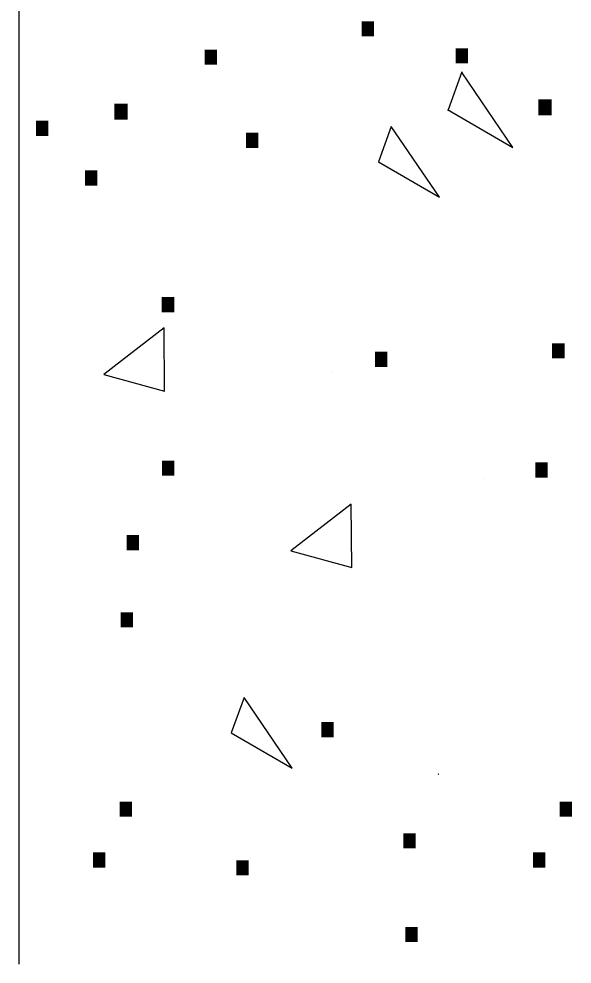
# Model space of a CAD drawing. Extents: x -881 to -726, y 593 to 666.
# Drawn here: x -810.4729 to -810.4031, y 609.8926 to 610.0117 of the extents above; entities that cross this region are included whole.
import ezdxf

# ---------------------------------------------------------------- set-up
doc = ezdxf.new("R2010")
doc.units = 0
doc.layers.add('es_DETAIL', color=7, linetype='Continuous')

msp = doc.modelspace()

# ---------------------------------------------------------------- linework, layer by layer
at = {"layer": 'es_DETAIL'}
msp.add_line((-810.4728885035429, 610.0131716290751), (-810.4728885035429, 609.8926368532638), dxfattribs=at)
for points in [[(-810.4170393014901, 610.0050617307044), (-810.4187728439578, 610.0003083786407)], [(-810.4106006047325, 609.9955620371624), (-810.4169988153604, 610.0049467571064)], [(-810.418834011314, 610.0003288846027), (-810.4106006047325, 609.9955620371624)], [(-810.4333226125841, 609.9672608303047), (-810.4333226125841, 609.9672608303047)], [(-810.4143104311819, 609.9537829801629), (-810.4143104311819, 609.9537829801629)], [(-810.4200219549845, 609.9166018154993), (-810.4200284397759, 609.916576752657), (-810.4199334463457, 609.9166018154993)]]:
    msp.add_lwpolyline(points, dxfattribs=at)
for points in [[(-810.4198764853406, 609.9892658305499), (-810.4259437963445, 609.9981726038446), (-810.4275669220945, 609.993721933799)], [(-810.4545289319047, 609.9648271056354), (-810.4545918519075, 609.9728081311479), (-810.4621990379615, 609.9669187137446)], [(-810.4309200850191, 609.9426191489473), (-810.4309840566096, 609.9505947412562), (-810.4385908921344, 609.9447054991175)], [(-810.4384329787016, 609.9173379269505), (-810.4444992381179, 609.9262447002451), (-810.446116054341, 609.9217940301996)]]:
    msp.add_lwpolyline(points, close=True, dxfattribs=at)

# ---------------------------------------------------------------- texts
for height, p in [(0.012268524536833027, (-810.4311817257221, 610.0095381294076)), (0.012268524536833027, (-810.4509620077199, 610.0059640683384)), (0.012268524536833027, (-810.4193245476253, 610.0061493877627)), (0.013102783830972423, (-810.4624481543843, 609.9990450711788)), (0.013102783830972423, (-810.4089808743927, 609.9995798035687)), (0.012268524536833027, (-810.472222308547, 609.9969977050692)), (0.012268524536833027, (-810.4457723012144, 609.9954999934829)), (0.012268524536833027, (-810.4660397279055, 609.9907392803048)), (0.012268524536833027, (-810.4563717803175, 609.9747889720102)), (0.012268524536833027, (-810.4071529149869, 609.9689761452506)), (0.012268524536833027, (-810.4294988049397, 609.9678916077125)), (0.012268524536833027, (-810.4563339231571, 609.9541741708199)), (0.012268524536833027, (-810.4092638022054, 609.9539521105321)), (0.012268524536833027, (-810.4608031712535, 609.9447978635782)), (0.012268524536833027, (-810.4615447159083, 609.9350610369901)), (0.012268524536833027, (-810.4362696281736, 609.9212219664432)), (0.012268524536833027, (-810.461671782766, 609.9112018669612)), (0.012268524536833027, (-810.4062012280393, 609.9112018669612)), (0.012268524536833027, (-810.4259295407247, 609.907221481377)), (0.012268524536833027, (-810.4650382658026, 609.9047957736648)), (0.012268524536833027, (-810.4095680616052, 609.9047957736648)), (0.012268524536833027, (-810.4469702349688, 609.9038232754419)), (0.012268524536833027, (-810.4256703243351, 609.8954008883721))]:
    msp.add_text('.', height=height, dxfattribs=at).set_placement(p)

doc.saveas('drawing.dxf')
